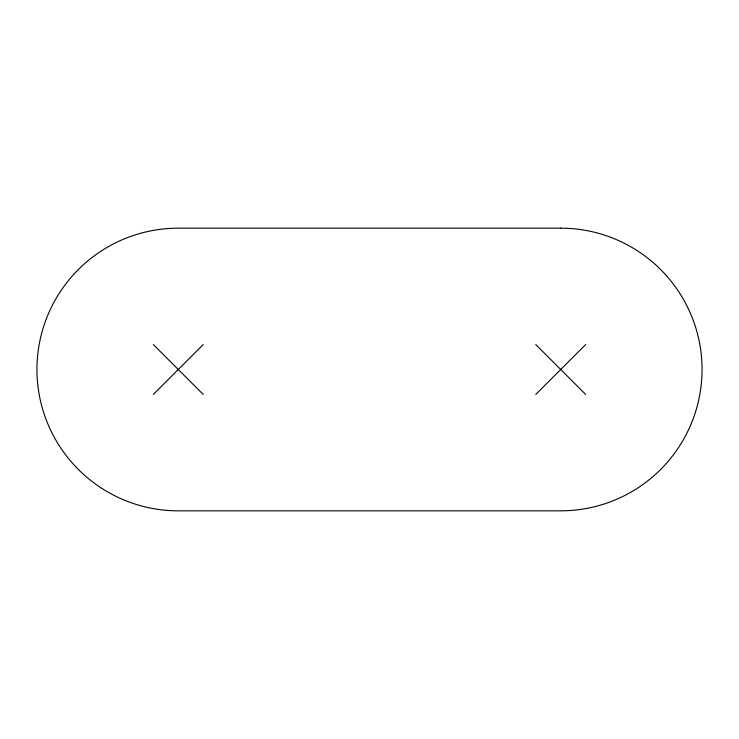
<?xml version="1.0" encoding="UTF-8"?>
<svg xmlns="http://www.w3.org/2000/svg" width="739" height="739" viewBox="0 0 739 739"><rect width="100%" height="100%" fill="white"/><g stroke="black" fill="none" stroke-linecap="round" stroke-linejoin="round"><path stroke-width="1.11" d="M153.343 394.441L203.225 344.559M535.775 394.441L585.658 344.559M535.775 344.559L585.658 394.441M153.343 344.559L203.225 394.441M560.716 228.166L178.284 228.166A141.334 141.334 0 0 0 36.95 369.5A141.334 141.334 0 0 0 178.284 510.834L560.716 510.834A141.334 141.334 0 0 0 702.05 369.5A141.334 141.334 0 0 0 560.716 228.166"/></g></svg>
